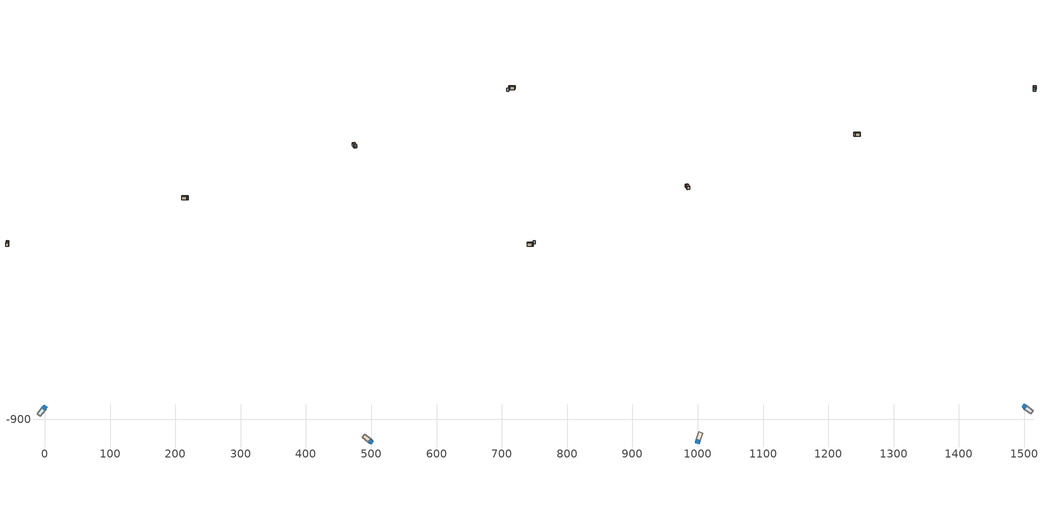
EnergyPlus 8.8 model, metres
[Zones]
0Perim
 floor adiabatic (115mmSandLimeBrick): 2.25,-883.96 0.42,-886.16 -4.2,-882.33 -2.37,-880.13 z0
 wall outside (U0-5): 2.25,-883.96 -2.37,-880.13 z0:8.45
 wall to 0Core (115mmSandLimeBrick): -4.2,-882.33 0.42,-886.16 z0:8.45
 wall adiabatic (115mmSandLimeBrick): -2.37,-880.13 -4.2,-882.33 / 0.42,-886.16 2.25,-883.96 z0:8.45
 window (Single): 2.17,-883.9 -2.3,-880.2 z0.85:4.34
 roof outside (U0-4): 2.25,-883.96 -2.37,-880.13 -4.2,-882.33 0.42,-886.16 z8.45
0Core
 floor adiabatic (115mmSandLimeBrick): 0.42,-886.16 -7.23,-895.39 -11.85,-891.57 -4.2,-882.33 z0
 wall adiabatic (115mmSandLimeBrick): -4.2,-882.33 -11.85,-891.57 -7.23,-895.39 0.42,-886.16 z0:8.45
 roof outside (U0-4): 0.42,-886.16 -4.2,-882.33 -11.85,-891.57 -7.23,-895.39 z8.45
1Perim
 floor adiabatic (115mmSandLimeBrick): 498.07,-936.52 495.82,-934.76 499.51,-930.03 501.77,-931.79 z0
 wall outside (U0-5): 498.07,-936.52 501.77,-931.79 z0:8.45
 wall to 1Core (115mmSandLimeBrick): 499.51,-930.03 495.82,-934.76 z0:8.45
 wall adiabatic (115mmSandLimeBrick): 501.77,-931.79 499.51,-930.03 / 495.82,-934.76 498.07,-936.52 z0:8.45
 window (Single): 498.14,-936.44 501.71,-931.87 z0.85:4.34
 roof outside (U0-4): 498.07,-936.52 501.77,-931.79 499.51,-930.03 495.82,-934.76 z8.45
1Core
 floor adiabatic (115mmSandLimeBrick): 495.82,-934.76 486.37,-927.38 490.07,-922.65 499.51,-930.03 z0
 wall adiabatic (115mmSandLimeBrick): 499.51,-930.03 490.07,-922.65 486.37,-927.38 495.82,-934.76 z0:8.45
 roof outside (U0-4): 495.82,-934.76 499.51,-930.03 490.07,-922.65 486.37,-927.38 z8.45
2Perim
 floor adiabatic (115mmSandLimeBrick): 997.18,-933.18 998.07,-930.47 1003.77,-932.34 1002.88,-935.05 z0
 wall outside (U0-5): 997.18,-933.18 1002.88,-935.05 z0:8.45
 wall to 2Core (115mmSandLimeBrick): 1003.77,-932.34 998.07,-930.47 z0:8.45
 wall adiabatic (115mmSandLimeBrick): 1002.88,-935.05 1003.77,-932.34 / 998.07,-930.47 997.18,-933.18 z0:8.45
 window (Single): 997.28,-933.21 1002.79,-935.02 z0.85:4.34
 roof outside (U0-4): 997.18,-933.18 1002.88,-935.05 1003.77,-932.34 998.07,-930.47 z8.45
2Core
 floor adiabatic (115mmSandLimeBrick): 998.07,-930.47 1001.81,-919.07 1007.51,-920.94 1003.77,-932.34 z0
 wall adiabatic (115mmSandLimeBrick): 1003.77,-932.34 1007.51,-920.94 1001.81,-919.07 998.07,-930.47 z0:8.45
 roof outside (U0-4): 998.07,-930.47 1003.77,-932.34 1007.51,-920.94 1001.81,-919.07 z8.45
3Perim
 floor adiabatic (115mmSandLimeBrick): 1501.98,-877.74 1504.19,-879.55 1500.39,-884.2 1498.18,-882.38 z0
 wall outside (U0-5): 1501.98,-877.74 1498.18,-882.38 z0:8.45
 wall to 3Core (115mmSandLimeBrick): 1500.39,-884.2 1504.19,-879.55 z0:8.45
 wall adiabatic (115mmSandLimeBrick): 1498.18,-882.38 1500.39,-884.2 / 1504.19,-879.55 1501.98,-877.74 z0:8.45
 window (Single): 1501.91,-877.82 1498.24,-882.31 z0.85:4.34
 roof outside (U0-4): 1501.98,-877.74 1498.18,-882.38 1500.39,-884.2 1504.19,-879.55 z8.45
3Core
 floor adiabatic (115mmSandLimeBrick): 1504.19,-879.55 1513.47,-887.14 1509.67,-891.79 1500.39,-884.2 z0
 wall adiabatic (115mmSandLimeBrick): 1500.39,-884.2 1509.67,-891.79 1513.47,-887.14 1504.19,-879.55 z0:8.45
 roof outside (U0-4): 1504.19,-879.55 1500.39,-884.2 1509.67,-891.79 1513.47,-887.14 z8.45
shading: 1492.75,-889.02 1489.23,-886.14 z0:8.45
[Site:GroundTemperature:BuildingSurface]
14, 14, 14, 14, 14, 14, 14, 14, 14, 14, 14, 14
[Site:GroundReflectance]
0.2, 0.2, 0.2, 0.2, 0.2, 0.2, 0.2, 0.2, 0.2, 0.2, 0.2, 0.2
[Site:GroundReflectance:SnowModifier]
1, 1
[Building]
Building: North Axis {deg}=0; Terrain=Suburbs; Loads Convergence Tolerance Value=.04; Temperature Convergence Tolerance Value {deltaC}=.4; Solar Distribution=MinimalShadowing; Maximum Number of Warmup Days=25
[Construction]
115mmSandLimeBrick: Plaster_0.005_115mmSandLimeBrick, Sand-Lime Brick_0.08_115mmSandLimeBrick, Plaster_0.08_115mmSandLimeBrick
U0-5: XPS Board_0.01_U0-5, General Concrete_0.2_U0-5
U0-4: XPS Board_0.06_U0-4, General Concrete_0.2_U0-4
Single: Generic Clear Glass 6mm_0.006_Single
[Material] Roughness=Rough; Thermal Absorptance=0.9
Name | Thickness {m} | Conductivity {W/m-K} | Density {kg/m3} | Specific Heat {J/kg-K} | Solar Absorptance | Visible Absorptance
Plaster_0.005_115mmSandLimeBrick | 0.005 | 1 | 2000 | 1130 | 0.6 | 0.6
Sand-Lime Brick_0.08_115mmSandLimeBrick | 0.08 | 0.56 | 1200 | 1000 | 0.6 | 0.6
Plaster_0.08_115mmSandLimeBrick | 0.08 | 1 | 2000 | 1130 | 0.6 | 0.6
XPS Board_0.01_U0-5 | 0.01 | 0.034 | 35 | 1400 | 0.6 | 0.6
General Concrete_0.2_U0-5; General Concrete_0.2_U0-4 | 0.2 | 2 | 2400 | 950 | 0.7 | 0.7
XPS Board_0.06_U0-4 | 0.06 | 0.034 | 35 | 1400 | 0.6 | 0.6
[WindowMaterial:Glazing]
Generic Clear Glass 6mm_0.006_Single: Optical Data Type=SpectralAverage; Window Glass Spectral Data Set=SpectralAverage; Thickness {m}=0.006; Solar Transmittance at Normal Incidence=0.68; Front Side Solar Reflectance at Normal Incidence=0.09; Back Side Solar Reflectance at Normal Incidence=0.1; Visible Transmittance at Normal Incidence=0.81; Front Side Visible Reflectance at Normal Incidence=0.11; Back Side Visible Reflectance at Normal Incidence=0.12; Infrared Transmittance at Normal Incidence=0; Front Side Infrared Hemispherical Emissivity=0.2; Back Side Infrared Hemispherical Emissivity=0.2; Conductivity {W/m-K}=0.9; Dirt Correction Factor for Solar and Visible Transmittance=1
[EnergyManagementSystem:Sensor]
Name | Output:Variable or Output:Meter Index Key | Output:Variable or Output:Meter
OutdoorTemp | Environment | Site Outdoor Air Drybulb Temperature
OutdoorRelHumid | Environment | Site Outdoor Air Relative Humidity
USRNATVENT_0Perim; USRNATVENT_1Perim; USRNATVENT_2Perim; USRNATVENT_3Perim | AllOff | Schedule Value
[Zone] Type=1; Multiplier=1; Zone Inside Convection Algorithm=TARP; Zone Outside Convection Algorithm=DOE-2
Name | Volume {m3} | Floor Area {m2}
0Perim; 1Perim; 2Perim; 3Perim | 144.949 | 17.1629
0Core; 1Core; 2Core; 3Core | 607.535 | 71.9359
[People] Number of People Schedule=60HrWk; Number of People Calculation Method=People/Area; People per Zone Floor Area {person/m2}=0.25; Fraction Radiant=0.3; Sensible Heat Fraction=AUTOCALCULATE; Carbon Dioxide Generation Rate {m3/s-W}=3.82e-08; Enable ASHRAE 55 Comfort Warnings=No; Mean Radiant Temperature Calculation Type=ZoneAveraged; Clothing Insulation Calculation Method=DynamicClothingModelASHRAE55; Thermal Comfort Model 1 Type=AdaptiveASH55
Name | Zone or ZoneList | Activity Level Schedule | Work Efficiency Schedule | Air Velocity Schedule
People 0Perim | 0Perim | 0PerimPeopleActivity | 0PerimWorkEfficiency | 0PerimAirVelocity
People 0Core | 0Core | 0CorePeopleActivity | 0CoreWorkEfficiency | 0CoreAirVelocity
People 1Perim | 1Perim | 1PerimPeopleActivity | 1PerimWorkEfficiency | 1PerimAirVelocity
People 1Core | 1Core | 1CorePeopleActivity | 1CoreWorkEfficiency | 1CoreAirVelocity
People 2Perim | 2Perim | 2PerimPeopleActivity | 2PerimWorkEfficiency | 2PerimAirVelocity
People 2Core | 2Core | 2CorePeopleActivity | 2CoreWorkEfficiency | 2CoreAirVelocity
People 3Perim | 3Perim | 3PerimPeopleActivity | 3PerimWorkEfficiency | 3PerimAirVelocity
People 3Core | 3Core | 3CorePeopleActivity | 3CoreWorkEfficiency | 3CoreAirVelocity
[ElectricEquipment] Schedule=30HrWk; Design Level Calculation Method=Watts/Area; Watts per Zone Floor Area {W/m2}=15; Fraction Latent=0; Fraction Radiant=.2; Fraction Lost=0
Name | Zone or ZoneList
0Perim Equipment 1 | 0Perim
0Core Equipment 1 | 0Core
1Perim Equipment 1 | 1Perim
1Core Equipment 1 | 1Core
2Perim Equipment 1 | 2Perim
2Core Equipment 1 | 2Core
3Perim Equipment 1 | 3Perim
3Core Equipment 1 | 3Core
[Lights] Schedule=30HrWk; Design Level Calculation Method=Watts/Area; Watts per Zone Floor Area {W/m2}=10; Return Air Fraction=0; Fraction Radiant=.42; Fraction Visible=.18; Fraction Replaceable=1
Name | Zone or ZoneList
0Perim General lighting | 0Perim
0Core General lighting | 0Core
1Perim General lighting | 1Perim
1Core General lighting | 1Core
2Perim General lighting | 2Perim
2Core General lighting | 2Core
3Perim General lighting | 3Perim
3Core General lighting | 3Core
[Daylighting:Controls] Daylighting Method=SplitFlux; Lighting Control Type=Continuous; Minimum Input Power Fraction for Continuous or ContinuousOff Dimming Control=0.1; Minimum Light Output Fraction for Continuous or ContinuousOff Dimming Control=0.1; Number of Stepped Control Steps=3; Probability Lighting will be Reset When Needed in Manual Stepped Control=1; Glare Calculation Azimuth Angle of View Direction Clockwise from Zone y-Axis {deg}=0; Maximum Allowable Discomfort Glare Index=22; Fraction of Zone Controlled by Reference Point 1=1; Illuminance Setpoint at Reference Point 1 {lux}=500
Name | Zone | Glare Calculation Daylighting Reference Point | Daylighting Reference Point 1
0Perim_DaylCtrl | 0Perim | 0Perim_DaylRefPt1 | 0Perim_DaylRefPt1
0Core_DaylCtrl | 0Core | 0Core_DaylRefPt1 | 0Core_DaylRefPt1
1Perim_DaylCtrl | 1Perim | 1Perim_DaylRefPt1 | 1Perim_DaylRefPt1
1Core_DaylCtrl | 1Core | 1Core_DaylRefPt1 | 1Core_DaylRefPt1
2Perim_DaylCtrl | 2Perim | 2Perim_DaylRefPt1 | 2Perim_DaylRefPt1
2Core_DaylCtrl | 2Core | 2Core_DaylRefPt1 | 2Core_DaylRefPt1
3Perim_DaylCtrl | 3Perim | 3Perim_DaylRefPt1 | 3Perim_DaylRefPt1
3Core_DaylCtrl | 3Core | 3Core_DaylRefPt1 | 3Core_DaylRefPt1
[ZoneControl:Thermostat]
Name | Zone or ZoneList | Control Type Schedule | Control 1
0Perim Thermostat | 0Perim | 0PerimZoneControlTypeSched | Dual Setpoint - Zone 0Perim
0Core Thermostat | 0Core | 0CoreZoneControlTypeSched | Dual Setpoint - Zone 0Core
1Perim Thermostat | 1Perim | 1PerimZoneControlTypeSched | Dual Setpoint - Zone 1Perim
1Core Thermostat | 1Core | 1CoreZoneControlTypeSched | Dual Setpoint - Zone 1Core
2Perim Thermostat | 2Perim | 2PerimZoneControlTypeSched | Dual Setpoint - Zone 2Perim
2Core Thermostat | 2Core | 2CoreZoneControlTypeSched | Dual Setpoint - Zone 2Core
3Perim Thermostat | 3Perim | 3PerimZoneControlTypeSched | Dual Setpoint - Zone 3Perim
3Core Thermostat | 3Core | 3CoreZoneControlTypeSched | Dual Setpoint - Zone 3Core
[ThermostatSetpoint:DualSetpoint]
Name | Heating Setpoint Temperature Schedule | Cooling Setpoint Temperature Schedule
Dual Setpoint - Zone 0Perim | 0PerimHeating_SP_Sch | 0PerimCooling_SP_Sch
Dual Setpoint - Zone 0Core | 0CoreHeating_SP_Sch | 0CoreCooling_SP_Sch
Dual Setpoint - Zone 1Perim | 1PerimHeating_SP_Sch | 1PerimCooling_SP_Sch
Dual Setpoint - Zone 1Core | 1CoreHeating_SP_Sch | 1CoreCooling_SP_Sch
Dual Setpoint - Zone 2Perim | 2PerimHeating_SP_Sch | 2PerimCooling_SP_Sch
Dual Setpoint - Zone 2Core | 2CoreHeating_SP_Sch | 2CoreCooling_SP_Sch
Dual Setpoint - Zone 3Perim | 3PerimHeating_SP_Sch | 3PerimCooling_SP_Sch
Dual Setpoint - Zone 3Core | 3CoreHeating_SP_Sch | 3CoreCooling_SP_Sch
[Zone equipment]
0Perim: 0Perim Ideal Loads Air
0Core: 0Core Ideal Loads Air
1Perim: 1Perim Ideal Loads Air
1Core: 1Core Ideal Loads Air
2Perim: 2Perim Ideal Loads Air
2Core: 2Core Ideal Loads Air
3Perim: 3Perim Ideal Loads Air
3Core: 3Core Ideal Loads Air
[ZoneHVAC:IdealLoadsAirSystem] Maximum Heating Supply Air Temperature {C}=30; Minimum Cooling Supply Air Temperature {C}=18; Maximum Heating Supply Air Humidity Ratio {kgWater/kgDryAir}=0.01; Minimum Cooling Supply Air Humidity Ratio {kgWater/kgDryAir}=0.008; Heating Limit=NoLimit; Maximum Heating Air Flow Rate {m3/s}=100; Cooling Limit=NoLimit; Maximum Cooling Air Flow Rate {m3/s}=100; Heating Availability Schedule=AllOn; Cooling Availability Schedule=AllOn; Dehumidification Control Type=None; Humidification Control Type=None; Demand Controlled Ventilation Type=OccupancySchedule; Outdoor Air Economizer Type=NoEconomizer; Heat Recovery Type=None; Sensible Heat Recovery Effectiveness=0.7; Latent Heat Recovery Effectiveness=0.65
Name | Design Specification Outdoor Air Object
0Perim Ideal Loads Air | 0PerimMinFreshAir
0Core Ideal Loads Air | 0CoreMinFreshAir
1Perim Ideal Loads Air | 1PerimMinFreshAir
1Core Ideal Loads Air | 1CoreMinFreshAir
2Perim Ideal Loads Air | 2PerimMinFreshAir
2Core Ideal Loads Air | 2CoreMinFreshAir
3Perim Ideal Loads Air | 3PerimMinFreshAir
3Core Ideal Loads Air | 3CoreMinFreshAir
[DesignSpecification:OutdoorAir] Outdoor Air Method=Sum; Outdoor Air Flow per Person {m3/s-person}=0.001; Outdoor Air Flow per Zone Floor Area {m3/s-m2}=0.001; Outdoor Air Schedule=60HrWk
0PerimMinFreshAir; 0CoreMinFreshAir; 1PerimMinFreshAir; 1CoreMinFreshAir; 2PerimMinFreshAir; 2CoreMinFreshAir; 3PerimMinFreshAir; 3CoreMinFreshAir
[ZoneVentilation:DesignFlowRate] Schedule=AllOn; Design Flow Rate Calculation Method=AirChanges/Hour; Air Changes per Hour {1/hr}=0; Ventilation Type=NATURAL; Fan Pressure Rise {Pa}=0; Fan Total Efficiency=1; Constant Term Coefficient=1; Temperature Term Coefficient=0; Velocity Term Coefficient=0; Velocity Squared Term Coefficient=0; Minimum Indoor Temperature {C}=18; Delta Temperature {deltaC}=1; Maximum Wind Speed {m/s}=40
Name | Zone or ZoneList
0Perim ScheduledVent | 0Perim
1Perim ScheduledVent | 1Perim
2Perim ScheduledVent | 2Perim
3Perim ScheduledVent | 3Perim
[EnergyManagementSystem:Actuator] Actuated Component Type=Schedule:Constant; Actuated Component Control Type=Schedule Value
Name | Actuated Component Unique
NATVENT_AVAIL_SCHED_ACTUATOR_0Perim | NATVENT_AVAIL_SCHED_0Perim
NATVENT_AVAIL_SCHED_ACTUATOR_1Perim | NATVENT_AVAIL_SCHED_1Perim
NATVENT_AVAIL_SCHED_ACTUATOR_2Perim | NATVENT_AVAIL_SCHED_2Perim
NATVENT_AVAIL_SCHED_ACTUATOR_3Perim | NATVENT_AVAIL_SCHED_3Perim
[EnergyManagementSystem:ProgramCallingManager]
My 0Perim_Setpoint_Schedule_Calculator_Example: BeginTimestepBeforePredictor; 0Perim_ErlEnforceBinary
My 1Perim_Setpoint_Schedule_Calculator_Example: BeginTimestepBeforePredictor; 1Perim_ErlEnforceBinary
My 2Perim_Setpoint_Schedule_Calculator_Example: BeginTimestepBeforePredictor; 2Perim_ErlEnforceBinary
My 3Perim_Setpoint_Schedule_Calculator_Example: BeginTimestepBeforePredictor; 3Perim_ErlEnforceBinary
[EnergyManagementSystem:Program]
0Perim_ErlEnforceBinary: IF (USRNATVENT_0Perim > 0); Set NATVENT_AVAIL_SCHED_ACTUATOR_0Perim = 1; ELSE; Set NATVENT_AVAIL_SCHED_ACTUATOR_0Perim = 0; ENDIF
1Perim_ErlEnforceBinary: IF (USRNATVENT_1Perim > 0); Set NATVENT_AVAIL_SCHED_ACTUATOR_1Perim = 1; ELSE; Set NATVENT_AVAIL_SCHED_ACTUATOR_1Perim = 0; ENDIF
2Perim_ErlEnforceBinary: IF (USRNATVENT_2Perim > 0); Set NATVENT_AVAIL_SCHED_ACTUATOR_2Perim = 1; ELSE; Set NATVENT_AVAIL_SCHED_ACTUATOR_2Perim = 0; ENDIF
3Perim_ErlEnforceBinary: IF (USRNATVENT_3Perim > 0); Set NATVENT_AVAIL_SCHED_ACTUATOR_3Perim = 1; ELSE; Set NATVENT_AVAIL_SCHED_ACTUATOR_3Perim = 0; ENDIF
[ZoneVentilation:WindandStackOpenArea] Opening Area {m2}=16.2154; Opening Effectiveness=0; Effective Angle {deg}=0; Height Difference {m}=0.873672; Discharge Coefficient for Opening=0.6; Minimum Indoor Temperature {C}=26; Maximum Indoor Temperature {C}=100; Delta Temperature {deltaC}=1; Minimum Outdoor Temperature {C}=22; Maximum Outdoor Temperature {C}=26; Maximum Wind Speed {m/s}=40
Name | Zone | Opening Area Fraction Schedule
0PerimNatVent_Buoy | 0Perim | NATVENT_AVAIL_SCHED_0Perim
1PerimNatVent_Buoy | 1Perim | NATVENT_AVAIL_SCHED_1Perim
2PerimNatVent_Buoy | 2Perim | NATVENT_AVAIL_SCHED_2Perim
3PerimNatVent_Buoy | 3Perim | NATVENT_AVAIL_SCHED_3Perim
[ZoneInfiltration:DesignFlowRate] Schedule=On; Design Flow Rate Calculation Method=AirChanges/Hour; Air Changes per Hour {1/hr}=0.05; Constant Term Coefficient=1; Temperature Term Coefficient=0; Velocity Term Coefficient=0; Velocity Squared Term Coefficient=0
Name | Zone or ZoneList
0PerimInfiltration | 0Perim
1PerimInfiltration | 1Perim
2PerimInfiltration | 2Perim
3PerimInfiltration | 3Perim
[WaterUse:Equipment] Peak Flow Rate {m3/s}=0
Name | Flow Rate Fraction Schedule | Target Temperature Schedule | Hot Water Supply Temperature Schedule | Cold Water Supply Temperature Schedule
DHW 0Perim | equipOffice | DHW Supply Temperature 0Perim | DHW Supply Temperature 0Perim | DHW Mains Temperature 0Perim
DHW 0Core | 60HrWk | DHW Supply Temperature 0Core | DHW Supply Temperature 0Core | DHW Mains Temperature 0Core
DHW 1Perim | equipOffice | DHW Supply Temperature 1Perim | DHW Supply Temperature 1Perim | DHW Mains Temperature 1Perim
DHW 1Core | 60HrWk | DHW Supply Temperature 1Core | DHW Supply Temperature 1Core | DHW Mains Temperature 1Core
DHW 2Perim | equipOffice | DHW Supply Temperature 2Perim | DHW Supply Temperature 2Perim | DHW Mains Temperature 2Perim
DHW 2Core | 60HrWk | DHW Supply Temperature 2Core | DHW Supply Temperature 2Core | DHW Mains Temperature 2Core
DHW 3Perim | equipOffice | DHW Supply Temperature 3Perim | DHW Supply Temperature 3Perim | DHW Mains Temperature 3Perim
DHW 3Core | 60HrWk | DHW Supply Temperature 3Core | DHW Supply Temperature 3Core | DHW Mains Temperature 3Core
[Schedule:Constant]
On: On/Off, 1
0PerimPeopleActivity; 0CorePeopleActivity; 1PerimPeopleActivity; 1CorePeopleActivity; 2PerimPeopleActivity; 2CorePeopleActivity; 3PerimPeopleActivity; 3CorePeopleActivity: Any Number, 125.28
0PerimAirVelocity; 0CoreAirVelocity; 1PerimAirVelocity; 1CoreAirVelocity; 2PerimAirVelocity; 2CoreAirVelocity; 3PerimAirVelocity; 3CoreAirVelocity: Any Number, 0.2
0PerimWorkEfficiency; 0CoreWorkEfficiency; 1PerimWorkEfficiency; 1CoreWorkEfficiency; 2PerimWorkEfficiency; 2CoreWorkEfficiency; 3PerimWorkEfficiency; 3CoreWorkEfficiency: Any Number, 0
0PerimHeating_SP_Sch; 0PerimCooling_SP_Sch; 0CoreHeating_SP_Sch; 0CoreCooling_SP_Sch; 1PerimHeating_SP_Sch; 1PerimCooling_SP_Sch; 1CoreHeating_SP_Sch; 1CoreCooling_SP_Sch; 2PerimHeating_SP_Sch; 2PerimCooling_SP_Sch; 2CoreHeating_SP_Sch; 2CoreCooling_SP_Sch; 3PerimHeating_SP_Sch; 3PerimCooling_SP_Sch; 3CoreHeating_SP_Sch; 3CoreCooling_SP_Sch: Temperature, 26
0PerimZoneControlTypeSched; 0CoreZoneControlTypeSched; 1PerimZoneControlTypeSched; 1CoreZoneControlTypeSched; 2PerimZoneControlTypeSched; 2CoreZoneControlTypeSched; 3PerimZoneControlTypeSched; 3CoreZoneControlTypeSched: Any Number, 4
NATVENT_AVAIL_SCHED_0Perim; NATVENT_AVAIL_SCHED_1Perim; NATVENT_AVAIL_SCHED_2Perim; NATVENT_AVAIL_SCHED_3Perim: Fraction, 1
DHW Supply Temperature 0Perim; DHW Supply Temperature 0Core; DHW Supply Temperature 1Perim; DHW Supply Temperature 1Core; DHW Supply Temperature 2Perim; DHW Supply Temperature 2Core; DHW Supply Temperature 3Perim; DHW Supply Temperature 3Core: Temperature, 65
DHW Mains Temperature 0Perim; DHW Mains Temperature 0Core; DHW Mains Temperature 1Perim; DHW Mains Temperature 1Core; DHW Mains Temperature 2Perim; DHW Mains Temperature 2Core; DHW Mains Temperature 3Perim; DHW Mains Temperature 3Core: Temperature, 10
[Schedule:Year]
60HrWk: 60HrWk, 1, 1, 12, 31
AllOn: AllOn, 1, 1, 12, 31
equipOffice: equipOffice, 1, 1, 12, 31
30HrWk: 30HrWk, 1, 1, 12, 31
AllOff: AllOff, 1, 1, 12, 31
[Schedule:Week:Daily]
60HrWk: 60HrWkDay, 60HrWkDay, 60HrWkDay, 60HrWkDay, 60HrWkDay, 60HrWkDay, 60HrWkDay, 60HrWkDay, 60HrWkDay, 60HrWkDay, 60HrWkDay, 60HrWkDay
AllOn: AllOn, AllOn, AllOn, AllOn, AllOn, AllOn, AllOn, AllOn, AllOn, AllOn, AllOn, AllOn
equipOffice: equipOfficeWeekEnd, equipOffice, equipOffice, equipOffice, equipOffice, equipOffice, equipOfficeWeekEnd, equipOfficeWeekEnd, equipOffice, equipOffice, equipOffice, equipOffice
30HrWk: 30HrWkDay, 30HrWkDay, 30HrWkDay, 30HrWkDay, 30HrWkDay, 30HrWkDay, 30HrWkDay, 30HrWkDay, 30HrWkDay, 30HrWkDay, 30HrWkDay, 30HrWkDay
AllOff: AllOff, AllOff, AllOff, AllOff, AllOff, AllOff, AllOff, AllOff, AllOff, AllOff, AllOff, AllOff
[Schedule:Day:Hourly]
60HrWkDay: 0.2, 0.2, 0.2, 0.2, 0.2, 0.2, 0.2, 0.4, 0.8, 0.8, 1, 1, 0.8, 1, 1, 1, 0.8, 0.4, 0.2, 0.2, 0.2, 0.2, 0.2, 0.2
AllOn: 1, 1, 1, 1, 1, 1, 1, 1, 1, 1, 1, 1, 1, 1, 1, 1, 1, 1, 1, 1, 1, 1, 1, 1
equipOffice; equipOfficeWeekEnd; 30HrWkDay: 0.1, 0.1, 0.1, 0.1, 0.1, 0.1, 0.1, 0.2, 0.4, 0.6, 0.8, 0.8, 0.4, 0.6, 0.8, 0.8, 0.4, 0.2, 0.1, 0.1, 0.1, 0.1, 0.1, 0.1
AllOff: 0, 0, 0, 0, 0, 0, 0, 0, 0, 0, 0, 0, 0, 0, 0, 0, 0, 0, 0, 0, 0, 0, 0, 0
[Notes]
----  This file was generated with Archsim v.4.0.2.17
-------------------------ERL SENSORS--------------------------
115mmSandLimeBrick GasType: Partition
